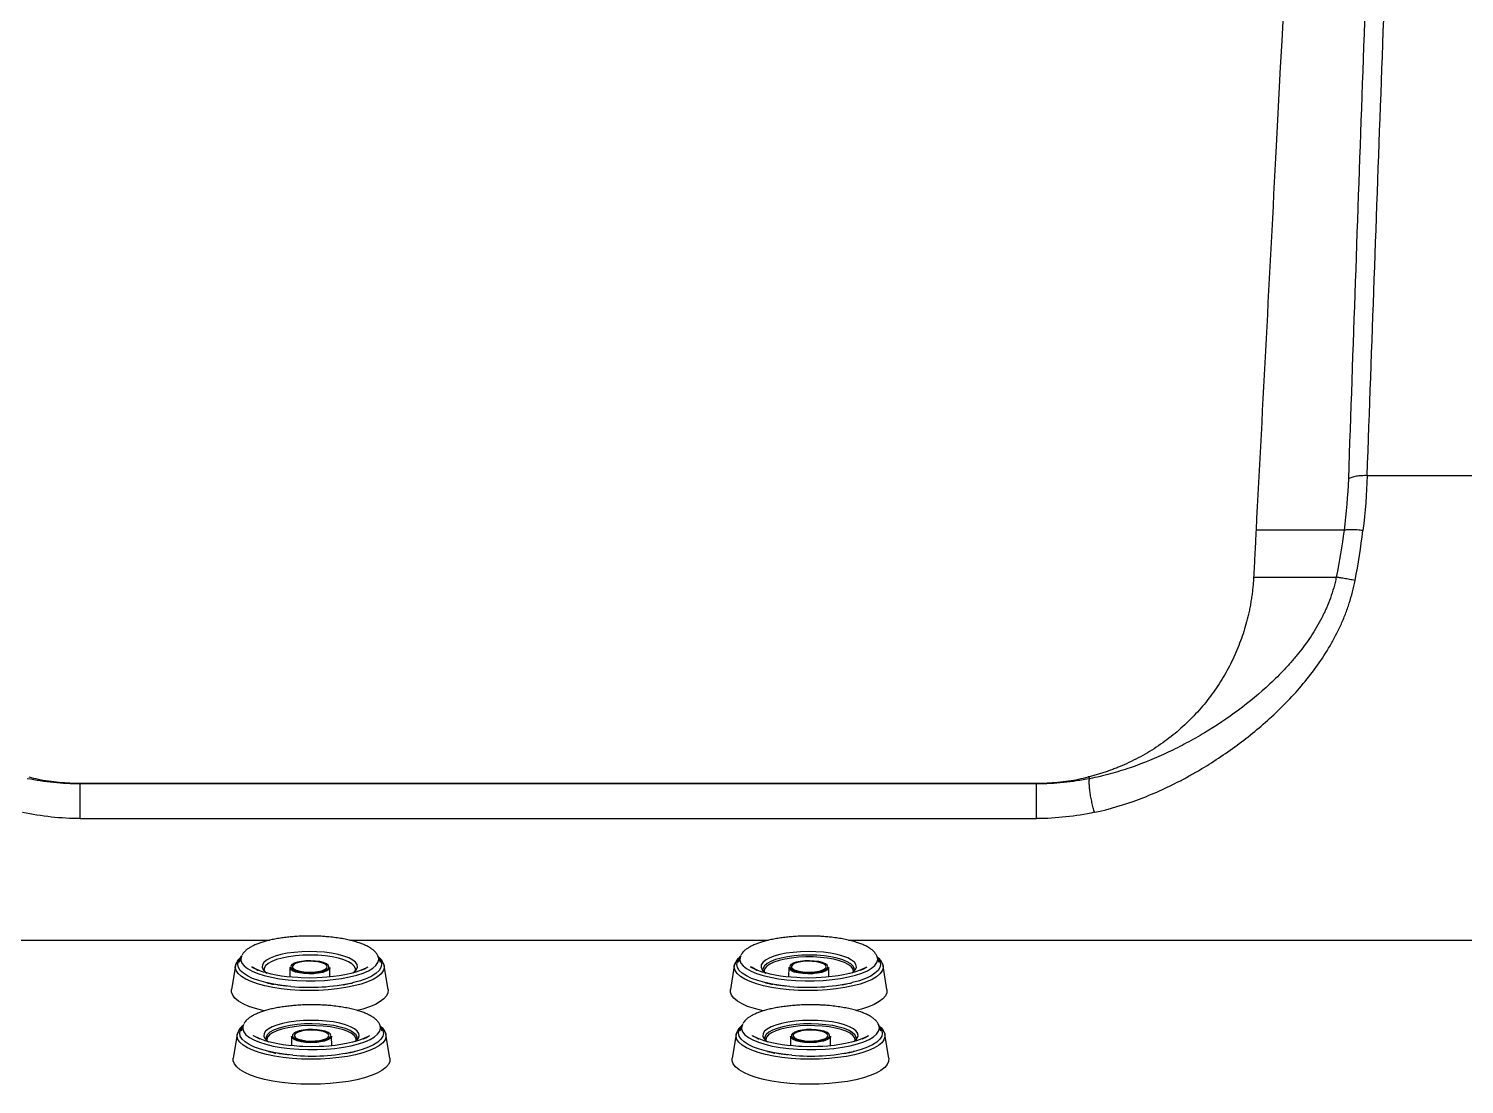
# Model space of a CAD drawing. Extents: x 527 to 611, y 788 to 934.
# Drawn here: x 584.43 to 600.94, y 820.62 to 832.76 of the extents above; entities that cross this region are included whole.
import ezdxf

# ---------------------------------------------------------------- set-up
doc = ezdxf.new("R2010")
doc.units = 0
doc.header["$MEASUREMENT"] = 0
doc.layers.add('1', color=4, linetype='Continuous')
doc.layers.add('GEOMETRY', color=3, linetype='Continuous', lineweight=25)

# ---------------------------------------------------------------- blocks, each defined once
blk = doc.blocks.new('2026_FLAIR')
at = {"layer": 'GEOMETRY'}
for p, q in [((74.864, 24.258), (72.759, 24.258)), ((57.953, 20.72), (68.956, 20.72)), ((57.953, 20.711), (57.953, 20.72)), ((68.956, 20.72), (68.956, 20.711)), ((69.549, 20.792), (69.567, 20.772)), ((57.953, 20.313), (68.956, 20.313)), ((53.116, 18.914), (60.132, 18.914)), ((61.053, 18.914), (65.872, 18.914)), ((66.793, 18.914), (74.62, 18.914)), ((59.805, 18.723), (59.782, 18.658)), ((59.811, 18.735), (59.805, 18.723)), ((61.405, 18.658), (61.382, 18.723)), ((65.545, 18.723), (65.522, 18.658)), ((65.551, 18.735), (65.545, 18.723)), ((67.145, 18.658), (67.122, 18.723)), ((59.737, 18.619), (59.693, 18.346)), ((59.743, 18.633), (59.737, 18.619)), ((60.363, 18.599), (60.362, 18.491)), ((60.659, 18.529), (60.64, 18.527)), ((60.824, 18.491), (60.823, 18.599)), ((61.106, 18.548), (61.107, 18.556)), ((61.494, 18.346), (61.449, 18.619)), ((65.477, 18.619), (65.433, 18.346)), ((65.484, 18.633), (65.477, 18.619)), ((66.103, 18.599), (66.102, 18.491)), ((66.399, 18.529), (66.38, 18.527)), ((66.565, 18.491), (66.564, 18.599)), ((67.234, 18.346), (67.19, 18.619)), ((60.098, 18.425), (60.116, 18.42)), ((65.838, 18.425), (65.856, 18.42)), ((59.764, 17.843), (59.758, 17.828)), ((59.825, 17.933), (59.802, 17.868)), ((59.831, 17.944), (59.825, 17.933)), ((61.425, 17.868), (61.402, 17.933)), ((65.504, 17.843), (65.498, 17.828)), ((65.566, 17.933), (65.542, 17.868)), ((65.571, 17.944), (65.566, 17.933)), ((67.165, 17.868), (67.142, 17.933)), ((59.758, 17.828), (59.713, 17.555)), ((60.384, 17.808), (60.383, 17.7)), ((60.679, 17.738), (60.66, 17.737)), ((60.845, 17.7), (60.844, 17.808)), ((61.514, 17.555), (61.47, 17.828)), ((65.498, 17.828), (65.454, 17.555)), ((66.124, 17.808), (66.123, 17.7)), ((66.419, 17.738), (66.4, 17.737)), ((66.585, 17.7), (66.584, 17.808)), ((67.254, 17.555), (67.21, 17.828)), ((60.118, 17.634), (60.137, 17.63)), ((65.859, 17.634), (65.877, 17.63))]:
    blk.add_line(p, q, dxfattribs=at)
at = {"layer": 'GEOMETRY', "flags": 128}
for points in [[(68.956, 20.711), (66.005, 20.711), (63.054, 20.711), (57.953, 20.711)], [(60.377, 18.382), (60.275, 18.393), (60.178, 18.408), (60.088, 18.427), (60.007, 18.449), (59.936, 18.475), (59.876, 18.504), (59.829, 18.534), (59.794, 18.567), (59.774, 18.6), (59.767, 18.634), (59.774, 18.668), (59.795, 18.702), (59.798, 18.705)], [(59.805, 18.723), (59.803, 18.717), (59.801, 18.684), (59.813, 18.651), (59.839, 18.618), (59.878, 18.587), (59.93, 18.558), (59.994, 18.531), (60.069, 18.508), (60.153, 18.487), (60.245, 18.471), (60.343, 18.458), (60.445, 18.45), (60.55, 18.445), (60.656, 18.446), (60.761, 18.451), (60.863, 18.46), (60.96, 18.473), (61.051, 18.491), (61.133, 18.512), (61.206, 18.536), (61.267, 18.563), (61.317, 18.593), (61.354, 18.624), (61.377, 18.657), (61.386, 18.69), (61.382, 18.723)], [(60.194, 18.729), (60.139, 18.707), (60.096, 18.683), (60.065, 18.657), (60.048, 18.629), (60.045, 18.602), (60.057, 18.574), (60.067, 18.561)], [(60.21, 18.69), (60.156, 18.669), (60.114, 18.645), (60.085, 18.619), (60.069, 18.592), (60.067, 18.578)], [(61.122, 18.564), (61.132, 18.577), (61.142, 18.605), (61.137, 18.633), (61.119, 18.66), (61.087, 18.686), (61.042, 18.71), (60.985, 18.731), (60.919, 18.75), (60.844, 18.764), (60.762, 18.775), (60.676, 18.781), (60.588, 18.783), (60.5, 18.781), (60.415, 18.774), (60.334, 18.763), (60.26, 18.748), (60.194, 18.729)], [(61.12, 18.576), (61.118, 18.588), (61.105, 18.615), (61.078, 18.641), (61.037, 18.666), (60.985, 18.687), (60.922, 18.706), (60.849, 18.722), (60.77, 18.733), (60.686, 18.74), (60.6, 18.742), (60.513, 18.741), (60.428, 18.734), (60.348, 18.723), (60.275, 18.709), (60.21, 18.69)], [(60.549, 18.676), (60.497, 18.67), (60.45, 18.661), (60.413, 18.648), (60.387, 18.633), (60.375, 18.616), (60.373, 18.607)], [(60.634, 18.546), (60.685, 18.552), (60.73, 18.562), (60.764, 18.575), (60.786, 18.591), (60.793, 18.608), (60.786, 18.625), (60.764, 18.641), (60.73, 18.654), (60.686, 18.664), (60.634, 18.67), (60.58, 18.671), (60.527, 18.668), (60.478, 18.66), (60.438, 18.648), (60.41, 18.633), (60.395, 18.617), (60.395, 18.6), (60.41, 18.583), (60.438, 18.568), (60.478, 18.556), (60.526, 18.549), (60.579, 18.545), (60.634, 18.546)], [(60.811, 18.598), (60.813, 18.609), (60.806, 18.626), (60.785, 18.642), (60.751, 18.656), (60.708, 18.667), (60.658, 18.674), (60.604, 18.677), (60.549, 18.676)], [(61.388, 18.705), (61.392, 18.7), (61.413, 18.667), (61.42, 18.633), (61.412, 18.599), (61.391, 18.565), (61.356, 18.533), (61.308, 18.502), (61.248, 18.474), (61.176, 18.448), (61.095, 18.426), (61.086, 18.424)], [(66.118, 18.382), (66.015, 18.393), (65.918, 18.408), (65.829, 18.427), (65.748, 18.449), (65.676, 18.475), (65.617, 18.504), (65.569, 18.534), (65.535, 18.567), (65.514, 18.6), (65.507, 18.634), (65.514, 18.668), (65.536, 18.702), (65.538, 18.705)], [(65.545, 18.723), (65.543, 18.717), (65.541, 18.684), (65.553, 18.651), (65.579, 18.618), (65.618, 18.587), (65.67, 18.558), (65.734, 18.531), (65.809, 18.508), (65.893, 18.487), (65.985, 18.471), (66.083, 18.458), (66.185, 18.45), (66.291, 18.445), (66.397, 18.446), (66.501, 18.451), (66.603, 18.46), (66.7, 18.473), (66.791, 18.491), (66.873, 18.512), (66.946, 18.536), (67.008, 18.563), (67.057, 18.593), (67.094, 18.624), (67.117, 18.657), (67.127, 18.69), (67.122, 18.723)], [(65.934, 18.729), (65.879, 18.707), (65.836, 18.683), (65.805, 18.657), (65.788, 18.629), (65.786, 18.602), (65.797, 18.574), (65.807, 18.561)], [(65.95, 18.69), (65.896, 18.669), (65.854, 18.645), (65.825, 18.619), (65.809, 18.592), (65.807, 18.578)], [(66.846, 18.548), (66.847, 18.557), (66.841, 18.584), (66.822, 18.61), (66.789, 18.635), (66.744, 18.657), (66.687, 18.677), (66.621, 18.694), (66.547, 18.707), (66.468, 18.716), (66.384, 18.721), (66.299, 18.721), (66.216, 18.717), (66.135, 18.709), (66.06, 18.697), (65.992, 18.681), (65.933, 18.661), (65.886, 18.639), (65.85, 18.615), (65.828, 18.589), (65.82, 18.562), (65.821, 18.548)], [(66.862, 18.564), (66.872, 18.577), (66.882, 18.605), (66.877, 18.633), (66.859, 18.66), (66.827, 18.686), (66.782, 18.71), (66.725, 18.731), (66.659, 18.75), (66.584, 18.764), (66.502, 18.775), (66.416, 18.781), (66.328, 18.783), (66.24, 18.781), (66.155, 18.774), (66.074, 18.763), (66, 18.748), (65.934, 18.729)], [(66.86, 18.576), (66.858, 18.588), (66.845, 18.615), (66.818, 18.641), (66.777, 18.666), (66.725, 18.687), (66.662, 18.706), (66.589, 18.722), (66.51, 18.733), (66.426, 18.74), (66.34, 18.742), (66.253, 18.741), (66.168, 18.734), (66.088, 18.723), (66.015, 18.709), (65.95, 18.69)], [(66.289, 18.676), (66.237, 18.67), (66.191, 18.661), (66.153, 18.648), (66.128, 18.633), (66.115, 18.616), (66.113, 18.607)], [(66.374, 18.546), (66.425, 18.552), (66.47, 18.562), (66.504, 18.575), (66.526, 18.591), (66.533, 18.608), (66.526, 18.625), (66.504, 18.641), (66.47, 18.654), (66.426, 18.664), (66.374, 18.67), (66.32, 18.671), (66.267, 18.668), (66.218, 18.66), (66.178, 18.648), (66.15, 18.633), (66.135, 18.617), (66.135, 18.6), (66.15, 18.583), (66.178, 18.568), (66.218, 18.556), (66.266, 18.549), (66.32, 18.545), (66.374, 18.546)], [(66.551, 18.598), (66.554, 18.609), (66.546, 18.626), (66.525, 18.642), (66.492, 18.656), (66.449, 18.667), (66.398, 18.674), (66.344, 18.677), (66.289, 18.676)], [(67.128, 18.705), (67.132, 18.7), (67.153, 18.667), (67.16, 18.633), (67.153, 18.599), (67.131, 18.565), (67.096, 18.533), (67.048, 18.502), (66.988, 18.474), (66.916, 18.448), (66.835, 18.426), (66.826, 18.424)], [(60.369, 18.344), (60.265, 18.355), (60.167, 18.37), (60.075, 18.389), (59.992, 18.412), (59.919, 18.438), (59.857, 18.467), (59.807, 18.497), (59.77, 18.53), (59.746, 18.564), (59.736, 18.598), (59.737, 18.619)], [(59.737, 18.619), (59.741, 18.633), (59.754, 18.66)], [(60.593, 18.479), (60.494, 18.481), (60.455, 18.483), (60.392, 18.487), (60.33, 18.494), (60.267, 18.502), (60.206, 18.513), (60.149, 18.524), (60.099, 18.537), (60.06, 18.548), (60.039, 18.555), (59.983, 18.577), (59.941, 18.598), (59.926, 18.606), (59.925, 18.607), (59.925, 18.607), (59.925, 18.607), (59.925, 18.607), (59.925, 18.607), (59.925, 18.607), (59.925, 18.607), (59.925, 18.607), (59.925, 18.607), (59.925, 18.607), (59.925, 18.607), (59.925, 18.607), (59.925, 18.607), (59.925, 18.607), (59.928, 18.605), (59.976, 18.58), (59.997, 18.571), (59.998, 18.57), (59.999, 18.57), (59.999, 18.57), (59.999, 18.57), (59.999, 18.57), (59.999, 18.57), (59.999, 18.57), (59.999, 18.57), (59.999, 18.57), (59.999, 18.57), (59.999, 18.57), (59.998, 18.57), (59.994, 18.572), (59.981, 18.578), (59.98, 18.578), (59.98, 18.578), (59.98, 18.578), (59.98, 18.578), (59.98, 18.578), (59.98, 18.578), (59.98, 18.578), (59.98, 18.578), (59.98, 18.578), (59.981, 18.578), (59.982, 18.578), (59.984, 18.577), (59.984, 18.576), (59.985, 18.576), (59.985, 18.576), (59.985, 18.576), (59.985, 18.576), (59.985, 18.576), (59.985, 18.576), (59.984, 18.576), (59.984, 18.577), (59.984, 18.577)], [(60.067, 18.561), (60.082, 18.547), (60.098, 18.535)], [(60.64, 18.527), (60.582, 18.526), (60.526, 18.529), (60.473, 18.537), (60.428, 18.548), (60.393, 18.563), (60.371, 18.579), (60.363, 18.598), (60.363, 18.599)], [(61.449, 18.619), (61.45, 18.594), (61.439, 18.56), (61.413, 18.526), (61.374, 18.493), (61.323, 18.463), (61.259, 18.435), (61.185, 18.409), (61.101, 18.387), (61.008, 18.368), (60.909, 18.353), (60.804, 18.343), (60.696, 18.336), (60.587, 18.334), (60.477, 18.337), (60.369, 18.344)], [(60.373, 18.607), (60.375, 18.598), (60.39, 18.581), (60.417, 18.566), (60.456, 18.554), (60.503, 18.545), (60.555, 18.54), (60.61, 18.539), (60.664, 18.542), (60.714, 18.55), (60.756, 18.561), (60.788, 18.575), (60.807, 18.592), (60.811, 18.598)], [(61.201, 18.576), (61.201, 18.576), (61.202, 18.576), (61.202, 18.576), (61.202, 18.576), (61.202, 18.576), (61.203, 18.576), (61.203, 18.577), (61.205, 18.578), (61.206, 18.578), (61.206, 18.578), (61.206, 18.578), (61.206, 18.578), (61.206, 18.578), (61.206, 18.578), (61.206, 18.578), (61.206, 18.578), (61.206, 18.578), (61.206, 18.578), (61.206, 18.578), (61.203, 18.577), (61.19, 18.571), (61.188, 18.57), (61.188, 18.57), (61.188, 18.57), (61.188, 18.57), (61.188, 18.57), (61.188, 18.57), (61.188, 18.57), (61.188, 18.57), (61.188, 18.57), (61.188, 18.57), (61.188, 18.57), (61.188, 18.57), (61.188, 18.57), (61.19, 18.571), (61.224, 18.586), (61.262, 18.607), (61.262, 18.607), (61.262, 18.607), (61.262, 18.607), (61.262, 18.607), (61.262, 18.607), (61.262, 18.607), (61.262, 18.607), (61.262, 18.607), (61.262, 18.607), (61.262, 18.607), (61.262, 18.607), (61.262, 18.607), (61.262, 18.607), (61.262, 18.607), (61.262, 18.607), (61.253, 18.601), (61.202, 18.576), (61.155, 18.558), (61.122, 18.547), (61.064, 18.531), (60.995, 18.515), (60.932, 18.504), (60.865, 18.495), (60.791, 18.487), (60.736, 18.483), (60.68, 18.48), (60.593, 18.479)], [(60.823, 18.599), (60.822, 18.591), (60.808, 18.573), (60.781, 18.557), (60.743, 18.543), (60.694, 18.533), (60.659, 18.529)], [(61.092, 18.538), (61.108, 18.55), (61.122, 18.564)], [(61.435, 18.656), (61.447, 18.629), (61.449, 18.619)], [(66.109, 18.344), (66.005, 18.355), (65.907, 18.37), (65.815, 18.389), (65.732, 18.412), (65.659, 18.438), (65.597, 18.467), (65.547, 18.497), (65.51, 18.53), (65.486, 18.564), (65.476, 18.598), (65.477, 18.619)], [(65.477, 18.619), (65.481, 18.633), (65.494, 18.66)], [(66.333, 18.479), (66.234, 18.481), (66.195, 18.483), (66.132, 18.487), (66.07, 18.494), (66.007, 18.502), (65.946, 18.513), (65.889, 18.524), (65.839, 18.537), (65.8, 18.548), (65.78, 18.555), (65.723, 18.577), (65.681, 18.598), (65.666, 18.606), (65.665, 18.607), (65.665, 18.607), (65.665, 18.607), (65.665, 18.607), (65.665, 18.607), (65.665, 18.607), (65.665, 18.607), (65.665, 18.607), (65.665, 18.607), (65.665, 18.607), (65.665, 18.607), (65.665, 18.607), (65.665, 18.607), (65.665, 18.607), (65.668, 18.605), (65.716, 18.58), (65.737, 18.571), (65.739, 18.57), (65.739, 18.57), (65.739, 18.57), (65.739, 18.57), (65.739, 18.57), (65.739, 18.57), (65.739, 18.57), (65.739, 18.57), (65.739, 18.57), (65.739, 18.57), (65.739, 18.57), (65.739, 18.57), (65.734, 18.572), (65.721, 18.578), (65.72, 18.578), (65.72, 18.578), (65.72, 18.578), (65.72, 18.578), (65.72, 18.578), (65.72, 18.578), (65.72, 18.578), (65.72, 18.578), (65.721, 18.578), (65.721, 18.578), (65.722, 18.578), (65.724, 18.577), (65.725, 18.576), (65.725, 18.576), (65.725, 18.576), (65.725, 18.576), (65.725, 18.576), (65.725, 18.576), (65.725, 18.576), (65.725, 18.576), (65.724, 18.577), (65.724, 18.577)], [(65.807, 18.561), (65.822, 18.547), (65.839, 18.535)], [(66.38, 18.527), (66.322, 18.526), (66.266, 18.529), (66.213, 18.537), (66.168, 18.548), (66.134, 18.563), (66.111, 18.579), (66.103, 18.598), (66.103, 18.599)], [(67.19, 18.619), (67.19, 18.594), (67.179, 18.56), (67.153, 18.526), (67.115, 18.493), (67.063, 18.463), (66.999, 18.435), (66.925, 18.409), (66.841, 18.387), (66.748, 18.368), (66.649, 18.353), (66.544, 18.343), (66.436, 18.336), (66.327, 18.334), (66.217, 18.337), (66.109, 18.344)], [(66.113, 18.607), (66.116, 18.598), (66.13, 18.581), (66.157, 18.566), (66.196, 18.554), (66.243, 18.545), (66.295, 18.54), (66.351, 18.539), (66.405, 18.542), (66.454, 18.55), (66.496, 18.561), (66.528, 18.575), (66.547, 18.592), (66.551, 18.598)], [(66.942, 18.576), (66.942, 18.576), (66.942, 18.576), (66.942, 18.576), (66.942, 18.576), (66.942, 18.576), (66.943, 18.576), (66.944, 18.577), (66.946, 18.578), (66.946, 18.578), (66.946, 18.578), (66.947, 18.578), (66.947, 18.578), (66.947, 18.578), (66.947, 18.578), (66.947, 18.578), (66.947, 18.578), (66.947, 18.578), (66.946, 18.578), (66.946, 18.578), (66.943, 18.577), (66.93, 18.571), (66.928, 18.57), (66.928, 18.57), (66.928, 18.57), (66.928, 18.57), (66.928, 18.57), (66.928, 18.57), (66.928, 18.57), (66.928, 18.57), (66.928, 18.57), (66.928, 18.57), (66.928, 18.57), (66.928, 18.57), (66.928, 18.57), (66.93, 18.571), (66.964, 18.586), (67.002, 18.607), (67.002, 18.607), (67.002, 18.607), (67.002, 18.607), (67.002, 18.607), (67.002, 18.607), (67.002, 18.607), (67.002, 18.607), (67.002, 18.607), (67.002, 18.607), (67.002, 18.607), (67.002, 18.607), (67.002, 18.607), (67.002, 18.607), (67.002, 18.607), (67.002, 18.607), (66.993, 18.601), (66.942, 18.576), (66.895, 18.558), (66.862, 18.547), (66.804, 18.531), (66.735, 18.515), (66.672, 18.504), (66.605, 18.495), (66.532, 18.487), (66.476, 18.483), (66.42, 18.48), (66.333, 18.479)], [(66.564, 18.599), (66.562, 18.591), (66.549, 18.573), (66.522, 18.557), (66.483, 18.543), (66.435, 18.533), (66.399, 18.529)], [(66.832, 18.538), (66.848, 18.55), (66.862, 18.564)], [(67.176, 18.656), (67.187, 18.629), (67.19, 18.619)], [(60.07, 18.1), (60.054, 18.104), (59.968, 18.127), (59.891, 18.153), (59.826, 18.182), (59.773, 18.214), (59.732, 18.247), (59.706, 18.282), (59.693, 18.317), (59.693, 18.346)], [(61.494, 18.346), (61.494, 18.346), (61.492, 18.31), (61.477, 18.275), (61.447, 18.24), (61.404, 18.207), (61.348, 18.176), (61.28, 18.147), (61.202, 18.122), (61.139, 18.105)], [(65.81, 18.1), (65.794, 18.104), (65.708, 18.127), (65.631, 18.153), (65.566, 18.182), (65.513, 18.214), (65.473, 18.247), (65.446, 18.282), (65.433, 18.317), (65.433, 18.346)], [(67.234, 18.346), (67.234, 18.346), (67.232, 18.31), (67.217, 18.275), (67.187, 18.24), (67.144, 18.207), (67.088, 18.176), (67.021, 18.147), (66.942, 18.122), (66.879, 18.105)], [(59.758, 17.828), (59.761, 17.842), (59.775, 17.869)], [(60.398, 17.591), (60.295, 17.602), (60.199, 17.617), (60.109, 17.636), (60.028, 17.659), (59.957, 17.684), (59.897, 17.713), (59.849, 17.743), (59.815, 17.776), (59.794, 17.809), (59.787, 17.843), (59.795, 17.877), (59.816, 17.911), (59.819, 17.914)], [(59.825, 17.933), (59.823, 17.927), (59.821, 17.893), (59.833, 17.86), (59.859, 17.827), (59.898, 17.796), (59.951, 17.767), (60.014, 17.741), (60.089, 17.717), (60.173, 17.696), (60.265, 17.68), (60.363, 17.667), (60.466, 17.659), (60.571, 17.655), (60.677, 17.655), (60.782, 17.66), (60.883, 17.669), (60.98, 17.683), (61.071, 17.7), (61.153, 17.721), (61.226, 17.745), (61.288, 17.773), (61.338, 17.802), (61.374, 17.834), (61.398, 17.866), (61.407, 17.9), (61.402, 17.933)], [(60.215, 17.938), (60.159, 17.916), (60.116, 17.892), (60.085, 17.866), (60.069, 17.839), (60.066, 17.811), (60.077, 17.783), (60.087, 17.771)], [(60.231, 17.899), (60.177, 17.878), (60.134, 17.854), (60.105, 17.828), (60.09, 17.801), (60.087, 17.788)], [(61.126, 17.758), (61.127, 17.766), (61.122, 17.793), (61.102, 17.819), (61.069, 17.844), (61.024, 17.866), (60.968, 17.886), (60.902, 17.903), (60.828, 17.916), (60.748, 17.925), (60.664, 17.93), (60.58, 17.931), (60.496, 17.927), (60.415, 17.918), (60.34, 17.906), (60.272, 17.89), (60.214, 17.871), (60.166, 17.848), (60.131, 17.824), (60.108, 17.798), (60.1, 17.772), (60.1, 17.765)], [(61.143, 17.773), (61.152, 17.786), (61.162, 17.814), (61.158, 17.842), (61.139, 17.869), (61.107, 17.895), (61.062, 17.919), (61.006, 17.94), (60.939, 17.959), (60.864, 17.973), (60.783, 17.984), (60.697, 17.99), (60.609, 17.992), (60.521, 17.99), (60.435, 17.983), (60.354, 17.972), (60.28, 17.957), (60.215, 17.938)], [(61.14, 17.785), (61.139, 17.797), (61.125, 17.824), (61.098, 17.85), (61.058, 17.875), (61.005, 17.897), (60.942, 17.915), (60.87, 17.931), (60.791, 17.942), (60.707, 17.949), (60.62, 17.952), (60.533, 17.95), (60.449, 17.943), (60.369, 17.933), (60.295, 17.918), (60.231, 17.899)], [(60.569, 17.885), (60.517, 17.88), (60.471, 17.87), (60.434, 17.857), (60.408, 17.842), (60.395, 17.825), (60.394, 17.816)], [(60.654, 17.755), (60.705, 17.761), (60.75, 17.771), (60.784, 17.784), (60.806, 17.8), (60.814, 17.817), (60.806, 17.834), (60.785, 17.85), (60.75, 17.863), (60.706, 17.873), (60.655, 17.879), (60.6, 17.88), (60.547, 17.877), (60.499, 17.869), (60.459, 17.857), (60.43, 17.842), (60.416, 17.826), (60.416, 17.809), (60.43, 17.792), (60.458, 17.777), (60.498, 17.766), (60.546, 17.758), (60.6, 17.754), (60.654, 17.755)], [(60.831, 17.807), (60.834, 17.818), (60.826, 17.835), (60.805, 17.852), (60.772, 17.866), (60.729, 17.876), (60.679, 17.884), (60.624, 17.887), (60.569, 17.885)], [(61.409, 17.914), (61.413, 17.909), (61.433, 17.876), (61.44, 17.842), (61.433, 17.808), (61.412, 17.774), (61.377, 17.742), (61.328, 17.712), (61.268, 17.683), (61.197, 17.658), (61.115, 17.635), (61.106, 17.633)], [(61.456, 17.865), (61.468, 17.838), (61.47, 17.828)], [(65.498, 17.828), (65.501, 17.842), (65.515, 17.869)], [(66.138, 17.591), (66.036, 17.602), (65.939, 17.617), (65.849, 17.636), (65.768, 17.659), (65.697, 17.684), (65.637, 17.713), (65.589, 17.743), (65.555, 17.776), (65.534, 17.809), (65.527, 17.843), (65.535, 17.877), (65.556, 17.911), (65.559, 17.914)], [(65.566, 17.933), (65.564, 17.927), (65.561, 17.893), (65.573, 17.86), (65.599, 17.827), (65.639, 17.796), (65.691, 17.767), (65.755, 17.741), (65.829, 17.717), (65.913, 17.696), (66.005, 17.68), (66.103, 17.667), (66.206, 17.659), (66.311, 17.655), (66.417, 17.655), (66.522, 17.66), (66.624, 17.669), (66.721, 17.683), (66.811, 17.7), (66.893, 17.721), (66.966, 17.745), (67.028, 17.773), (67.078, 17.802), (67.114, 17.834), (67.138, 17.866), (67.147, 17.9), (67.142, 17.933)], [(65.955, 17.938), (65.9, 17.916), (65.856, 17.892), (65.826, 17.866), (65.809, 17.839), (65.806, 17.811), (65.818, 17.783), (65.828, 17.771)], [(65.971, 17.899), (65.917, 17.878), (65.874, 17.854), (65.845, 17.828), (65.83, 17.801), (65.828, 17.788)], [(66.866, 17.758), (66.867, 17.766), (66.862, 17.793), (66.842, 17.819), (66.81, 17.844), (66.764, 17.866), (66.708, 17.886), (66.642, 17.903), (66.568, 17.916), (66.488, 17.925), (66.405, 17.93), (66.32, 17.931), (66.236, 17.927), (66.155, 17.918), (66.08, 17.906), (66.012, 17.89), (65.954, 17.871), (65.906, 17.848), (65.871, 17.824), (65.849, 17.798), (65.84, 17.772), (65.84, 17.765)], [(66.883, 17.773), (66.892, 17.786), (66.902, 17.814), (66.898, 17.842), (66.879, 17.869), (66.847, 17.895), (66.802, 17.919), (66.746, 17.94), (66.679, 17.959), (66.604, 17.973), (66.523, 17.984), (66.437, 17.99), (66.349, 17.992), (66.261, 17.99), (66.175, 17.983), (66.094, 17.972), (66.02, 17.957), (65.955, 17.938)], [(66.88, 17.785), (66.879, 17.797), (66.866, 17.824), (66.838, 17.85), (66.798, 17.875), (66.745, 17.897), (66.682, 17.915), (66.61, 17.931), (66.531, 17.942), (66.447, 17.949), (66.36, 17.952), (66.273, 17.95), (66.189, 17.943), (66.109, 17.933), (66.036, 17.918), (65.971, 17.899)], [(66.309, 17.885), (66.257, 17.88), (66.211, 17.87), (66.174, 17.857), (66.148, 17.842), (66.135, 17.825), (66.134, 17.816)], [(66.394, 17.755), (66.446, 17.761), (66.49, 17.771), (66.525, 17.784), (66.546, 17.8), (66.554, 17.817), (66.547, 17.834), (66.525, 17.85), (66.491, 17.863), (66.446, 17.873), (66.395, 17.879), (66.34, 17.88), (66.287, 17.877), (66.239, 17.869), (66.199, 17.857), (66.171, 17.842), (66.156, 17.826), (66.156, 17.809), (66.17, 17.792), (66.199, 17.777), (66.238, 17.766), (66.287, 17.758), (66.34, 17.754), (66.394, 17.755)], [(66.572, 17.807), (66.574, 17.818), (66.566, 17.835), (66.545, 17.852), (66.512, 17.866), (66.469, 17.876), (66.419, 17.884), (66.364, 17.887), (66.309, 17.885)], [(67.149, 17.914), (67.153, 17.909), (67.174, 17.876), (67.18, 17.842), (67.173, 17.808), (67.152, 17.774), (67.117, 17.742), (67.069, 17.712), (67.008, 17.683), (66.937, 17.658), (66.855, 17.635), (66.846, 17.633)], [(67.196, 17.865), (67.208, 17.838), (67.21, 17.828)], [(60.39, 17.553), (60.286, 17.564), (60.187, 17.579), (60.096, 17.599), (60.012, 17.621), (59.939, 17.647), (59.877, 17.676), (59.827, 17.707), (59.79, 17.739), (59.766, 17.773), (59.757, 17.808), (59.758, 17.828)], [(60.614, 17.688), (60.515, 17.69), (60.476, 17.692), (60.413, 17.697), (60.35, 17.703), (60.287, 17.711), (60.226, 17.722), (60.17, 17.734), (60.119, 17.746), (60.081, 17.757), (60.06, 17.764), (60.004, 17.786), (59.961, 17.807), (59.946, 17.815), (59.945, 17.816), (59.945, 17.816), (59.945, 17.816), (59.945, 17.816), (59.945, 17.816), (59.945, 17.816), (59.945, 17.816), (59.945, 17.816), (59.945, 17.816), (59.945, 17.816), (59.945, 17.816), (59.945, 17.816), (59.945, 17.816), (59.945, 17.816), (59.948, 17.814), (59.996, 17.789), (60.017, 17.78), (60.019, 17.78), (60.019, 17.779), (60.019, 17.779), (60.019, 17.779), (60.019, 17.779), (60.019, 17.779), (60.019, 17.779), (60.019, 17.779), (60.019, 17.779), (60.019, 17.779), (60.019, 17.779), (60.019, 17.78), (60.014, 17.781), (60.001, 17.787), (60.001, 17.787), (60.001, 17.787), (60.001, 17.787), (60.001, 17.787), (60.001, 17.787), (60.001, 17.787), (60.001, 17.787), (60.001, 17.787), (60.001, 17.787), (60.001, 17.787), (60.002, 17.787), (60.004, 17.786), (60.005, 17.785), (60.005, 17.785), (60.005, 17.785), (60.005, 17.785), (60.006, 17.785), (60.006, 17.785), (60.005, 17.785), (60.005, 17.785), (60.004, 17.786), (60.004, 17.786)], [(60.087, 17.771), (60.103, 17.756), (60.119, 17.745)], [(60.66, 17.737), (60.603, 17.735), (60.546, 17.738), (60.493, 17.746), (60.448, 17.757), (60.414, 17.772), (60.392, 17.789), (60.384, 17.807), (60.384, 17.808)], [(61.47, 17.828), (61.47, 17.803), (61.459, 17.769), (61.434, 17.735), (61.395, 17.703), (61.343, 17.672), (61.28, 17.644), (61.205, 17.618), (61.121, 17.596), (61.028, 17.577), (60.929, 17.563), (60.825, 17.552), (60.717, 17.545), (60.607, 17.544), (60.497, 17.546), (60.39, 17.553)], [(60.394, 17.816), (60.396, 17.807), (60.41, 17.791), (60.438, 17.776), (60.476, 17.763), (60.523, 17.754), (60.576, 17.749), (60.631, 17.748), (60.685, 17.751), (60.734, 17.759), (60.776, 17.77), (60.808, 17.785), (60.828, 17.801), (60.831, 17.807)], [(61.222, 17.785), (61.222, 17.785), (61.222, 17.785), (61.222, 17.785), (61.222, 17.785), (61.223, 17.785), (61.223, 17.786), (61.224, 17.786), (61.226, 17.787), (61.226, 17.787), (61.227, 17.787), (61.227, 17.787), (61.227, 17.787), (61.227, 17.787), (61.227, 17.787), (61.227, 17.787), (61.227, 17.787), (61.227, 17.787), (61.227, 17.787), (61.226, 17.787), (61.224, 17.786), (61.21, 17.78), (61.209, 17.779), (61.208, 17.779), (61.208, 17.779), (61.208, 17.779), (61.208, 17.779), (61.208, 17.779), (61.208, 17.779), (61.208, 17.779), (61.208, 17.779), (61.208, 17.779), (61.208, 17.779), (61.208, 17.779), (61.209, 17.779), (61.211, 17.78), (61.244, 17.795), (61.282, 17.816), (61.282, 17.816), (61.282, 17.816), (61.282, 17.816), (61.282, 17.816), (61.282, 17.816), (61.282, 17.816), (61.282, 17.816), (61.282, 17.816), (61.282, 17.816), (61.282, 17.816), (61.282, 17.816), (61.282, 17.816), (61.282, 17.816), (61.282, 17.816), (61.282, 17.816), (61.273, 17.811), (61.222, 17.785), (61.175, 17.767), (61.142, 17.756), (61.084, 17.74), (61.015, 17.724), (60.952, 17.713), (60.885, 17.704), (60.812, 17.696), (60.756, 17.692), (60.7, 17.69), (60.614, 17.688)], [(60.844, 17.808), (60.842, 17.8), (60.829, 17.782), (60.802, 17.766), (60.763, 17.753), (60.715, 17.743), (60.679, 17.738)], [(61.112, 17.747), (61.128, 17.759), (61.143, 17.773)], [(66.13, 17.553), (66.026, 17.564), (65.927, 17.579), (65.836, 17.599), (65.753, 17.621), (65.679, 17.647), (65.617, 17.676), (65.567, 17.707), (65.53, 17.739), (65.507, 17.773), (65.497, 17.808), (65.498, 17.828)], [(66.354, 17.688), (66.255, 17.69), (66.216, 17.692), (66.153, 17.697), (66.09, 17.703), (66.027, 17.711), (65.966, 17.722), (65.91, 17.734), (65.86, 17.746), (65.821, 17.757), (65.8, 17.764), (65.744, 17.786), (65.701, 17.807), (65.686, 17.815), (65.686, 17.816), (65.685, 17.816), (65.685, 17.816), (65.685, 17.816), (65.685, 17.816), (65.685, 17.816), (65.685, 17.816), (65.685, 17.816), (65.685, 17.816), (65.685, 17.816), (65.685, 17.816), (65.685, 17.816), (65.685, 17.816), (65.685, 17.816), (65.688, 17.814), (65.736, 17.789), (65.757, 17.78), (65.759, 17.78), (65.759, 17.779), (65.759, 17.779), (65.759, 17.779), (65.759, 17.779), (65.759, 17.779), (65.759, 17.779), (65.759, 17.779), (65.759, 17.779), (65.759, 17.779), (65.759, 17.779), (65.759, 17.78), (65.754, 17.781), (65.741, 17.787), (65.741, 17.787), (65.741, 17.787), (65.741, 17.787), (65.741, 17.787), (65.741, 17.787), (65.741, 17.787), (65.741, 17.787), (65.741, 17.787), (65.741, 17.787), (65.741, 17.787), (65.742, 17.787), (65.744, 17.786), (65.745, 17.785), (65.745, 17.785), (65.745, 17.785), (65.746, 17.785), (65.746, 17.785), (65.746, 17.785), (65.746, 17.785), (65.745, 17.785), (65.744, 17.786), (65.744, 17.786)], [(65.828, 17.771), (65.843, 17.756), (65.859, 17.745)], [(66.4, 17.737), (66.343, 17.735), (66.286, 17.738), (66.234, 17.746), (66.189, 17.757), (66.154, 17.772), (66.132, 17.789), (66.124, 17.807), (66.124, 17.808)], [(67.21, 17.828), (67.21, 17.803), (67.199, 17.769), (67.174, 17.735), (67.135, 17.703), (67.083, 17.672), (67.02, 17.644), (66.945, 17.618), (66.861, 17.596), (66.769, 17.577), (66.669, 17.563), (66.565, 17.552), (66.457, 17.545), (66.347, 17.544), (66.238, 17.546), (66.13, 17.553)], [(66.134, 17.816), (66.136, 17.807), (66.15, 17.791), (66.178, 17.776), (66.216, 17.763), (66.263, 17.754), (66.316, 17.749), (66.371, 17.748), (66.425, 17.751), (66.475, 17.759), (66.517, 17.77), (66.548, 17.785), (66.568, 17.801), (66.572, 17.807)], [(66.962, 17.785), (66.962, 17.785), (66.962, 17.785), (66.962, 17.785), (66.962, 17.785), (66.963, 17.785), (66.963, 17.786), (66.964, 17.786), (66.966, 17.787), (66.967, 17.787), (66.967, 17.787), (66.967, 17.787), (66.967, 17.787), (66.967, 17.787), (66.967, 17.787), (66.967, 17.787), (66.967, 17.787), (66.967, 17.787), (66.967, 17.787), (66.967, 17.787), (66.964, 17.786), (66.95, 17.78), (66.949, 17.779), (66.948, 17.779), (66.948, 17.779), (66.948, 17.779), (66.948, 17.779), (66.948, 17.779), (66.948, 17.779), (66.948, 17.779), (66.948, 17.779), (66.948, 17.779), (66.948, 17.779), (66.948, 17.779), (66.949, 17.779), (66.951, 17.78), (66.984, 17.795), (67.022, 17.816), (67.022, 17.816), (67.022, 17.816), (67.022, 17.816), (67.022, 17.816), (67.022, 17.816), (67.022, 17.816), (67.022, 17.816), (67.022, 17.816), (67.022, 17.816), (67.022, 17.816), (67.022, 17.816), (67.022, 17.816), (67.022, 17.816), (67.022, 17.816), (67.022, 17.816), (67.013, 17.811), (66.962, 17.785), (66.915, 17.767), (66.882, 17.756), (66.824, 17.74), (66.755, 17.724), (66.692, 17.713), (66.625, 17.704), (66.552, 17.696), (66.496, 17.692), (66.44, 17.69), (66.354, 17.688)], [(66.584, 17.808), (66.583, 17.8), (66.569, 17.782), (66.542, 17.766), (66.503, 17.753), (66.455, 17.743), (66.419, 17.738)], [(66.852, 17.747), (66.869, 17.759), (66.883, 17.773)], [(60.378, 17.266), (60.271, 17.278), (60.169, 17.293), (60.074, 17.313), (59.988, 17.336), (59.912, 17.362), (59.846, 17.391), (59.793, 17.423), (59.753, 17.456), (59.726, 17.491), (59.713, 17.527), (59.713, 17.555)], [(61.514, 17.555), (61.514, 17.555), (61.513, 17.519), (61.497, 17.484), (61.467, 17.449), (61.424, 17.416), (61.369, 17.385), (61.301, 17.356), (61.222, 17.331), (61.134, 17.308), (61.038, 17.29), (60.935, 17.275), (60.827, 17.264), (60.715, 17.258), (60.602, 17.256), (60.489, 17.259), (60.378, 17.266)], [(66.118, 17.266), (66.011, 17.278), (65.909, 17.293), (65.815, 17.313), (65.728, 17.336), (65.652, 17.362), (65.586, 17.391), (65.533, 17.423), (65.493, 17.456), (65.466, 17.491), (65.453, 17.527), (65.454, 17.555)], [(67.254, 17.555), (67.254, 17.555), (67.253, 17.519), (67.237, 17.484), (67.208, 17.449), (67.164, 17.416), (67.109, 17.385), (67.041, 17.356), (66.962, 17.331), (66.874, 17.308), (66.778, 17.29), (66.675, 17.275), (66.567, 17.264), (66.455, 17.258), (66.342, 17.256), (66.229, 17.259), (66.118, 17.266)]]:
    blk.add_lwpolyline(points, dxfattribs=at)
at = {"layer": 'GEOMETRY'}
for centre in [(60.591, 20.752), (66.331, 20.752), (60.612, 19.961), (66.352, 19.961)]:
    blk.add_arc(centre, 2.38, 264.8423, 281.99, dxfattribs=at)
for points, knots in [([(73.38, 42.686), (73.374, 42.638), (73.368, 42.589), (73.356, 42.492), (73.351, 42.443), (73.334, 42.297), (73.323, 42.199), (73.29, 41.907), (73.27, 41.712), (73.232, 41.322), (73.214, 41.127), (73.181, 40.737), (73.165, 40.542), (73.122, 39.957), (73.097, 39.568), (73.067, 38.984), (73.058, 38.789), (73.047, 38.497), (73.043, 38.4), (73.036, 38.205), (73.033, 38.108), (73.002, 37.232), (72.974, 36.456), (72.919, 34.908), (72.892, 34.136), (72.81, 31.825), (72.756, 30.293), (72.648, 27.243), (72.595, 25.728), (72.542, 24.222)], [0, 0, 0, 0, 0.007813, 0.007813, 0.015625, 0.015625, 0.03125, 0.03125, 0.0625, 0.0625, 0.09375, 0.09375, 0.125, 0.125, 0.1875, 0.1875, 0.21875, 0.21875, 0.234375, 0.234375, 0.25, 0.25, 0.375, 0.375, 0.5, 0.5, 0.75, 0.75, 1, 1, 1, 1]), ([(72.759, 24.258), (72.814, 25.761), (72.868, 27.274), (72.978, 30.318), (73.033, 31.848), (73.117, 34.154), (73.145, 34.925), (73.201, 36.471), (73.229, 37.245), (73.261, 38.119), (73.264, 38.216), (73.271, 38.411), (73.275, 38.508), (73.287, 38.799), (73.296, 38.993), (73.326, 39.576), (73.35, 39.965), (73.407, 40.743), (73.44, 41.132), (73.516, 41.91), (73.558, 42.299), (73.606, 42.688)], [0, 0, 0, 0, 0.25, 0.25, 0.5, 0.5, 0.625, 0.625, 0.75, 0.75, 0.765625, 0.765625, 0.78125, 0.78125, 0.8125, 0.8125, 0.875, 0.875, 0.9375, 0.9375, 1, 1, 1, 1]), ([(72.224, 37.812), (72.051, 34.526), (71.881, 31.269), (71.634, 26.569), (71.557, 25.095), (71.48, 23.63)], [0.1814752, 0.1814752, 0.1814752, 0.1814752, 0.5907376, 0.5907376, 0.7792677, 0.7792677, 0.7792677, 0.7792677]), ([(72.759, 24.258), (72.737, 24.259), (72.715, 24.258), (72.673, 24.256), (72.653, 24.254), (72.615, 24.247), (72.597, 24.243), (72.566, 24.234), (72.553, 24.228), (72.542, 24.222)], [0, 0, 0, 0, 0.25, 0.25, 0.5, 0.5, 0.75, 0.75, 1, 1, 1, 1]), ([(71.48, 23.63), (71.477, 23.57), (71.471, 23.449), (71.462, 23.269), (71.455, 23.149), (71.452, 23.09)], [0, 0, 0, 0, 0.3339603, 0.6672936, 1, 1, 1, 1]), ([(72.493, 23.63), (72.445, 23.63), (72.348, 23.63), (72.202, 23.63), (72.057, 23.63), (71.913, 23.63), (71.768, 23.63), (71.624, 23.63), (71.528, 23.63), (71.48, 23.63)], [0, 0, 0, 0, 0.142857, 0.285714, 0.428571, 0.571429, 0.714286, 0.857143, 1, 1, 1, 1]), ([(72.71, 23.627), (72.688, 23.63), (72.666, 23.632), (72.624, 23.635), (72.603, 23.636), (72.566, 23.636), (72.548, 23.636), (72.517, 23.634), (72.504, 23.632), (72.493, 23.63)], [0, 0, 0, 0, 0.25, 0.25, 0.5, 0.5, 0.75, 0.75, 1, 1, 1, 1]), ([(71.452, 23.09), (71.452, 23.079), (71.45, 23.059), (71.448, 23.028), (71.446, 22.998), (71.443, 22.967), (71.439, 22.937), (71.436, 22.906), (71.432, 22.876), (71.427, 22.845), (71.422, 22.815), (71.417, 22.785), (71.412, 22.754), (71.406, 22.724), (71.4, 22.694), (71.393, 22.664), (71.379, 22.606), (71.357, 22.522), (71.322, 22.411), (71.282, 22.303), (71.222, 22.16), (71.135, 21.987), (71.01, 21.789), (70.867, 21.603), (70.705, 21.43), (70.528, 21.272), (70.366, 21.154), (70.231, 21.069), (70.125, 21.01), (70.018, 20.956), (69.928, 20.917), (69.857, 20.888), (69.807, 20.87), (69.756, 20.852), (69.705, 20.835), (69.653, 20.82), (69.601, 20.805), (69.567, 20.796), (69.549, 20.792)], [0, 0, 0, 0, 0.0098562, 0.0197047, 0.029547, 0.0393843, 0.049218, 0.0590494, 0.0688798, 0.0787105, 0.0885429, 0.0983783, 0.108218, 0.1180633, 0.1279156, 0.1377762, 0.1476463, 0.1847039, 0.2216144, 0.2584489, 0.2952791, 0.3692034, 0.4429017, 0.5169912, 0.5904561, 0.664346, 0.7380618, 0.7752493, 0.812182, 0.8489509, 0.8856484, 0.9020643, 0.9184395, 0.9347823, 0.9511013, 0.9674049, 0.9837016, 1, 1, 1, 1]), ([(72.403, 23.09), (72.401, 23.079), (72.399, 23.069), (72.394, 23.049), (72.387, 23.019), (72.379, 22.989), (72.362, 22.929), (72.35, 22.889), (72.321, 22.811), (72.306, 22.773), (72.281, 22.716), (72.272, 22.697), (72.255, 22.66), (72.245, 22.641), (72.199, 22.55), (72.157, 22.479), (72.068, 22.344), (72.02, 22.279), (71.945, 22.184), (71.919, 22.153), (71.866, 22.092), (71.838, 22.062), (71.755, 21.973), (71.699, 21.917), (71.524, 21.754), (71.403, 21.654), (71.151, 21.467), (71.021, 21.38), (70.819, 21.259), (70.751, 21.22), (70.646, 21.164), (70.611, 21.146), (70.541, 21.11), (70.505, 21.093), (70.327, 21.009), (70.181, 20.949), (69.957, 20.872), (69.88, 20.848), (69.764, 20.817), (69.725, 20.807), (69.647, 20.788), (69.607, 20.78), (69.567, 20.772)], [0, 0, 0, 0, 0.007812, 0.007812, 0.015625, 0.03125, 0.03125, 0.0625, 0.0625, 0.09375, 0.09375, 0.109375, 0.109375, 0.125, 0.125, 0.1875, 0.1875, 0.25, 0.25, 0.28125, 0.28125, 0.3125, 0.3125, 0.375, 0.375, 0.5, 0.5, 0.625, 0.625, 0.6875, 0.6875, 0.71875, 0.71875, 0.75, 0.75, 0.875, 0.875, 0.9375, 0.9375, 0.96875, 0.96875, 1, 1, 1, 1]), ([(69.621, 20.385), (69.797, 20.422), (69.965, 20.473), (70.29, 20.594), (70.448, 20.665), (70.641, 20.765), (70.679, 20.786), (70.755, 20.828), (70.793, 20.849), (70.905, 20.915), (70.978, 20.961), (71.194, 21.104), (71.332, 21.206), (71.598, 21.425), (71.726, 21.542), (71.908, 21.732), (71.967, 21.797), (72.081, 21.934), (72.136, 22.004), (72.238, 22.149), (72.287, 22.224), (72.376, 22.378), (72.418, 22.457), (72.474, 22.58), (72.491, 22.622), (72.524, 22.707), (72.539, 22.749), (72.58, 22.877), (72.603, 22.964), (72.62, 23.051)], [0, 0, 0, 0, 0.125, 0.125, 0.25, 0.25, 0.28125, 0.28125, 0.3125, 0.3125, 0.375, 0.375, 0.5, 0.5, 0.625, 0.625, 0.6875, 0.6875, 0.75, 0.75, 0.8125, 0.8125, 0.875, 0.875, 0.90625, 0.90625, 0.9375, 0.9375, 1, 1, 1, 1]), ([(72.62, 23.051), (72.598, 23.056), (72.576, 23.06), (72.533, 23.069), (72.512, 23.072), (72.475, 23.079), (72.457, 23.082), (72.427, 23.087), (72.414, 23.088), (72.403, 23.09)], [0, 0, 0, 0, 0.25, 0.25, 0.5, 0.5, 0.75, 0.75, 1, 1, 1, 1]), ([(57.953, 20.711), (57.849, 20.711), (57.747, 20.716), (57.543, 20.737), (57.442, 20.752), (57.342, 20.772)], [0, 0, 0, 0, 0.5, 0.5, 1, 1, 1, 1]), ([(57.36, 20.792), (57.395, 20.783), (57.59, 20.74), (57.79, 20.72), (57.953, 20.72)], [0.8469989, 0.8469989, 0.8469989, 0.8469989, 0.875, 1, 1, 1, 1]), ([(57.953, 20.313), (57.953, 20.33), (57.953, 20.349), (57.953, 20.389), (57.953, 20.41), (57.953, 20.452), (57.953, 20.474), (57.953, 20.516), (57.953, 20.537), (57.953, 20.577), (57.953, 20.596), (57.953, 20.63), (57.953, 20.646), (57.953, 20.673), (57.953, 20.684), (57.953, 20.701), (57.953, 20.708), (57.953, 20.711)], [0, 0, 0, 0, 0.125, 0.125, 0.25, 0.25, 0.375, 0.375, 0.5, 0.5, 0.625, 0.625, 0.75, 0.75, 0.875, 0.875, 1, 1, 1, 1]), ([(68.956, 20.72), (69.119, 20.72), (69.319, 20.74), (69.514, 20.783), (69.549, 20.792)], [0.8468184, 0.8468184, 0.8468184, 0.8468184, 0.9718184, 1, 1, 1, 1]), ([(69.567, 20.772), (69.467, 20.752), (69.366, 20.737), (69.162, 20.716), (69.059, 20.711), (68.956, 20.711)], [0, 0, 0, 0, 0.5, 0.5, 1, 1, 1, 1]), ([(68.956, 20.313), (68.956, 20.33), (68.956, 20.349), (68.956, 20.389), (68.956, 20.41), (68.956, 20.452), (68.956, 20.474), (68.956, 20.516), (68.956, 20.537), (68.956, 20.577), (68.956, 20.596), (68.956, 20.63), (68.956, 20.646), (68.956, 20.673), (68.956, 20.684), (68.956, 20.701), (68.956, 20.708), (68.956, 20.711)], [0, 0, 0, 0, 0.125, 0.125, 0.25, 0.25, 0.375, 0.375, 0.5, 0.5, 0.625, 0.625, 0.75, 0.75, 0.875, 0.875, 1, 1, 1, 1]), ([(69.621, 20.385), (69.616, 20.401), (69.611, 20.419), (69.602, 20.457), (69.597, 20.477), (69.588, 20.518), (69.584, 20.538), (69.576, 20.579), (69.573, 20.599), (69.568, 20.638), (69.566, 20.656), (69.562, 20.689), (69.562, 20.705), (69.561, 20.731), (69.561, 20.743), (69.563, 20.761), (69.565, 20.767), (69.567, 20.772)], [0, 0, 0, 0, 0.125, 0.125, 0.25, 0.25, 0.375, 0.375, 0.5, 0.5, 0.625, 0.625, 0.75, 0.75, 0.875, 0.875, 1, 1, 1, 1]), ([(57.953, 20.313), (57.842, 20.313), (57.731, 20.319), (57.509, 20.343), (57.398, 20.361), (57.288, 20.384)], [0, 0, 0, 0, 0.5, 0.5, 1, 1, 1, 1]), ([(69.621, 20.385), (69.513, 20.361), (69.404, 20.344), (69.182, 20.32), (69.07, 20.313), (68.956, 20.313)], [0, 0, 0, 0, 0.5, 0.5, 1, 1, 1, 1]), ([(60.593, 18.962), (60.559, 18.961), (60.511, 18.961), (60.441, 18.957), (60.385, 18.953), (60.319, 18.946), (60.254, 18.937), (60.191, 18.927), (60.131, 18.914), (60.076, 18.9), (60.028, 18.885), (59.982, 18.868), (59.94, 18.85), (59.904, 18.83), (59.872, 18.808), (59.847, 18.788), (59.831, 18.769), (59.82, 18.755), (59.817, 18.749), (59.817, 18.747)], [0, 0, 0, 0, 0.095892, 0.133421, 0.195288, 0.258243, 0.324414, 0.391721, 0.459017, 0.52493, 0.587293, 0.644993, 0.7144, 0.780568, 0.838884, 0.908253, 0.959177, 0.989905, 1, 1, 1, 1]), ([(61.382, 18.723), (61.379, 18.73), (61.372, 18.747), (61.352, 18.775), (61.326, 18.8), (61.291, 18.825), (61.252, 18.847), (61.207, 18.867), (61.156, 18.886), (61.098, 18.903), (61.033, 18.919), (60.966, 18.932), (60.892, 18.943), (60.821, 18.951), (60.754, 18.957), (60.681, 18.961), (60.628, 18.961), (60.593, 18.962)], [0, 0, 0, 0, 0.038135, 0.105166, 0.17995, 0.243129, 0.316383, 0.382391, 0.442555, 0.519567, 0.588637, 0.658433, 0.727844, 0.803587, 0.859674, 0.909189, 1, 1, 1, 1]), ([(66.333, 18.962), (66.299, 18.961), (66.251, 18.961), (66.182, 18.957), (66.125, 18.953), (66.059, 18.946), (65.994, 18.937), (65.931, 18.927), (65.871, 18.914), (65.816, 18.9), (65.768, 18.885), (65.722, 18.868), (65.68, 18.85), (65.644, 18.83), (65.612, 18.808), (65.587, 18.788), (65.571, 18.769), (65.56, 18.755), (65.557, 18.749), (65.557, 18.747)], [0, 0, 0, 0, 0.095892, 0.133421, 0.195288, 0.258243, 0.324414, 0.391721, 0.459017, 0.52493, 0.587293, 0.644993, 0.7144, 0.780568, 0.838884, 0.908253, 0.959177, 0.989905, 1, 1, 1, 1]), ([(67.122, 18.723), (67.119, 18.73), (67.112, 18.747), (67.092, 18.775), (67.066, 18.8), (67.031, 18.825), (66.992, 18.847), (66.947, 18.867), (66.896, 18.886), (66.839, 18.903), (66.773, 18.919), (66.706, 18.932), (66.633, 18.943), (66.561, 18.951), (66.494, 18.957), (66.421, 18.961), (66.368, 18.961), (66.333, 18.962)], [0, 0, 0, 0, 0.038135, 0.105166, 0.17995, 0.243129, 0.316383, 0.382391, 0.442555, 0.519567, 0.588637, 0.658433, 0.727844, 0.803587, 0.859674, 0.909189, 1, 1, 1, 1]), ([(59.816, 18.733), (59.797, 18.717), (59.76, 18.687), (59.749, 18.65), (59.743, 18.633)], [0, 0, 0, 0, 0.528617, 1, 1, 1, 1]), ([(61.438, 18.649), (61.436, 18.655), (61.429, 18.675), (61.41, 18.699), (61.388, 18.715), (61.384, 18.718)], [0, 0, 0, 0, 0.235585, 0.854786, 1, 1, 1, 1]), ([(65.556, 18.733), (65.537, 18.717), (65.501, 18.687), (65.489, 18.65), (65.484, 18.633)], [0, 0, 0, 0, 0.5283366, 1, 1, 1, 1]), ([(67.178, 18.649), (67.176, 18.655), (67.169, 18.675), (67.15, 18.699), (67.128, 18.715), (67.124, 18.718)], [0, 0, 0, 0, 0.235585, 0.854786, 1, 1, 1, 1]), ([(60.08, 18.553), (60.078, 18.556), (60.069, 18.564), (60.067, 18.572), (60.067, 18.576), (60.068, 18.577)], [0, 0, 0, 0, 0.244215, 0.719317, 1, 1, 1, 1]), ([(61.119, 18.576), (61.119, 18.576), (61.12, 18.572), (61.119, 18.567), (61.111, 18.558), (61.108, 18.555)], [0, 0, 0, 0, 0.1160402, 0.6619742, 1, 1, 1, 1]), ([(65.821, 18.553), (65.818, 18.556), (65.809, 18.564), (65.807, 18.572), (65.808, 18.576), (65.808, 18.577)], [0, 0, 0, 0, 0.244215, 0.719317, 1, 1, 1, 1]), ([(66.859, 18.576), (66.86, 18.576), (66.86, 18.572), (66.859, 18.567), (66.851, 18.558), (66.848, 18.555)], [0, 0, 0, 0, 0.11604, 0.661974, 1, 1, 1, 1]), ([(60.329, 18.384), (60.325, 18.384), (60.279, 18.388), (60.2, 18.402), (60.131, 18.417), (60.098, 18.424)], [0, 0, 0, 0, 0.0440409, 0.5335401, 1, 1, 1, 1]), ([(60.116, 18.42), (60.118, 18.42), (60.139, 18.415), (60.16, 18.41), (60.181, 18.407), (60.182, 18.407)], [0, 0, 0, 0, 0.070874, 0.940101, 1, 1, 1, 1]), ([(60.976, 18.402), (60.983, 18.403), (61.012, 18.408), (61.048, 18.415), (61.08, 18.422), (61.089, 18.425)], [0, 0, 0, 0, 0.189395, 0.766395, 1, 1, 1, 1]), ([(66.069, 18.384), (66.065, 18.384), (66.02, 18.388), (65.94, 18.402), (65.872, 18.417), (65.838, 18.424)], [0, 0, 0, 0, 0.0440409, 0.5335401, 1, 1, 1, 1]), ([(65.856, 18.42), (65.858, 18.42), (65.879, 18.415), (65.9, 18.41), (65.921, 18.407), (65.922, 18.407)], [0, 0, 0, 0, 0.070874, 0.940101, 1, 1, 1, 1]), ([(66.717, 18.402), (66.724, 18.403), (66.752, 18.408), (66.788, 18.415), (66.82, 18.422), (66.829, 18.425)], [0, 0, 0, 0, 0.180342, 0.763786, 1, 1, 1, 1]), ([(60.614, 18.171), (60.579, 18.171), (60.531, 18.17), (60.462, 18.166), (60.405, 18.162), (60.34, 18.155), (60.275, 18.147), (60.211, 18.136), (60.151, 18.123), (60.096, 18.109), (60.048, 18.094), (60.003, 18.077), (59.961, 18.059), (59.924, 18.039), (59.892, 18.018), (59.867, 17.997), (59.851, 17.978), (59.841, 17.964), (59.838, 17.958), (59.837, 17.957)], [0, 0, 0, 0, 0.095892, 0.133421, 0.195288, 0.258243, 0.324414, 0.391721, 0.459017, 0.52493, 0.587293, 0.644993, 0.7144, 0.780568, 0.838884, 0.908253, 0.959177, 0.989905, 1, 1, 1, 1]), ([(61.402, 17.933), (61.4, 17.939), (61.393, 17.956), (61.372, 17.984), (61.347, 18.009), (61.311, 18.034), (61.272, 18.056), (61.227, 18.076), (61.176, 18.095), (61.119, 18.112), (61.054, 18.128), (60.986, 18.141), (60.913, 18.152), (60.841, 18.161), (60.774, 18.166), (60.701, 18.17), (60.648, 18.171), (60.614, 18.171)], [0, 0, 0, 0, 0.038135, 0.105166, 0.17995, 0.243129, 0.316383, 0.382391, 0.442555, 0.519567, 0.588637, 0.658433, 0.727844, 0.803587, 0.859674, 0.909189, 1, 1, 1, 1]), ([(66.354, 18.171), (66.319, 18.171), (66.271, 18.17), (66.202, 18.166), (66.145, 18.162), (66.08, 18.155), (66.015, 18.147), (65.951, 18.136), (65.891, 18.123), (65.836, 18.109), (65.788, 18.094), (65.743, 18.077), (65.701, 18.059), (65.664, 18.039), (65.632, 18.018), (65.607, 17.997), (65.592, 17.978), (65.581, 17.964), (65.578, 17.958), (65.577, 17.957)], [0, 0, 0, 0, 0.095892, 0.133421, 0.195288, 0.258243, 0.324414, 0.391721, 0.459017, 0.52493, 0.587293, 0.644993, 0.7144, 0.780568, 0.838884, 0.908253, 0.959177, 0.989905, 1, 1, 1, 1]), ([(67.142, 17.933), (67.14, 17.939), (67.133, 17.956), (67.112, 17.984), (67.087, 18.009), (67.052, 18.034), (67.012, 18.056), (66.967, 18.076), (66.916, 18.095), (66.859, 18.112), (66.794, 18.128), (66.726, 18.141), (66.653, 18.152), (66.581, 18.161), (66.515, 18.166), (66.441, 18.17), (66.388, 18.171), (66.354, 18.171)], [0, 0, 0, 0, 0.038135, 0.105166, 0.17995, 0.243129, 0.316383, 0.382391, 0.442555, 0.519567, 0.588637, 0.658433, 0.727844, 0.803587, 0.859674, 0.909189, 1, 1, 1, 1]), ([(59.836, 17.942), (59.817, 17.926), (59.781, 17.896), (59.769, 17.86), (59.764, 17.843)], [0, 0, 0, 0, 0.528617, 1, 1, 1, 1]), ([(61.458, 17.858), (61.456, 17.864), (61.449, 17.884), (61.43, 17.908), (61.408, 17.924), (61.404, 17.927)], [0, 0, 0, 0, 0.2355854, 0.8547859, 1, 1, 1, 1]), ([(65.576, 17.942), (65.557, 17.926), (65.521, 17.896), (65.509, 17.86), (65.504, 17.843)], [0, 0, 0, 0, 0.528617, 1, 1, 1, 1]), ([(67.198, 17.858), (67.197, 17.864), (67.19, 17.884), (67.17, 17.908), (67.148, 17.924), (67.144, 17.927)], [0, 0, 0, 0, 0.2355854, 0.8547859, 1, 1, 1, 1]), ([(60.101, 17.762), (60.098, 17.765), (60.09, 17.773), (60.087, 17.781), (60.088, 17.785), (60.088, 17.786)], [0, 0, 0, 0, 0.244215, 0.719317, 1, 1, 1, 1]), ([(61.14, 17.786), (61.14, 17.785), (61.14, 17.782), (61.139, 17.776), (61.131, 17.767), (61.128, 17.764)], [0, 0, 0, 0, 0.11604, 0.661974, 1, 1, 1, 1]), ([(65.841, 17.762), (65.838, 17.765), (65.83, 17.773), (65.828, 17.781), (65.828, 17.785), (65.828, 17.786)], [0, 0, 0, 0, 0.244215, 0.719317, 1, 1, 1, 1]), ([(66.88, 17.786), (66.88, 17.785), (66.881, 17.782), (66.879, 17.776), (66.872, 17.767), (66.869, 17.764)], [0, 0, 0, 0, 0.11604, 0.661974, 1, 1, 1, 1]), ([(60.349, 17.593), (60.346, 17.593), (60.3, 17.598), (60.22, 17.612), (60.152, 17.626), (60.119, 17.634)], [0, 0, 0, 0, 0.044041, 0.53354, 1, 1, 1, 1]), ([(60.137, 17.63), (60.138, 17.629), (60.16, 17.624), (60.181, 17.62), (60.201, 17.616), (60.203, 17.616)], [0, 0, 0, 0, 0.070874, 0.940101, 1, 1, 1, 1]), ([(60.996, 17.611), (61.003, 17.612), (61.032, 17.617), (61.069, 17.624), (61.1, 17.632), (61.109, 17.634)], [0, 0, 0, 0, 0.189395, 0.766395, 1, 1, 1, 1]), ([(66.09, 17.593), (66.086, 17.593), (66.04, 17.598), (65.96, 17.612), (65.892, 17.626), (65.859, 17.634)], [0, 0, 0, 0, 0.044041, 0.53354, 1, 1, 1, 1]), ([(65.877, 17.63), (65.878, 17.629), (65.9, 17.624), (65.921, 17.62), (65.941, 17.616), (65.943, 17.616)], [0, 0, 0, 0, 0.0708745, 0.9401008, 1, 1, 1, 1]), ([(66.736, 17.611), (66.743, 17.612), (66.772, 17.617), (66.809, 17.624), (66.84, 17.632), (66.849, 17.634)], [0, 0, 0, 0, 0.1893946, 0.7663947, 1, 1, 1, 1])]:
    blk.add_open_spline(points, degree=3, knots=knots, dxfattribs=at)
for points in [[(72.542, 24.222), (72.535, 24.028), (72.519, 23.831), (72.493, 23.63)], [(72.759, 24.258), (72.752, 24.052), (72.736, 23.842), (72.71, 23.627)], [(72.493, 23.63), (72.471, 23.45), (72.44, 23.27), (72.403, 23.09)], [(72.62, 23.051), (72.657, 23.243), (72.687, 23.436), (72.71, 23.627)], [(71.452, 23.09), (71.767, 23.09), (72.084, 23.09), (72.403, 23.09)]]:
    blk.add_open_spline(points, degree=3, dxfattribs=at)

msp = doc.modelspace()

# ---------------------------------------------------------------- block references
at = {"layer": '1'}
msp.add_blockref('2026_FLAIR', (527.067, 803.363), dxfattribs=at)

doc.saveas('drawing.dxf')
